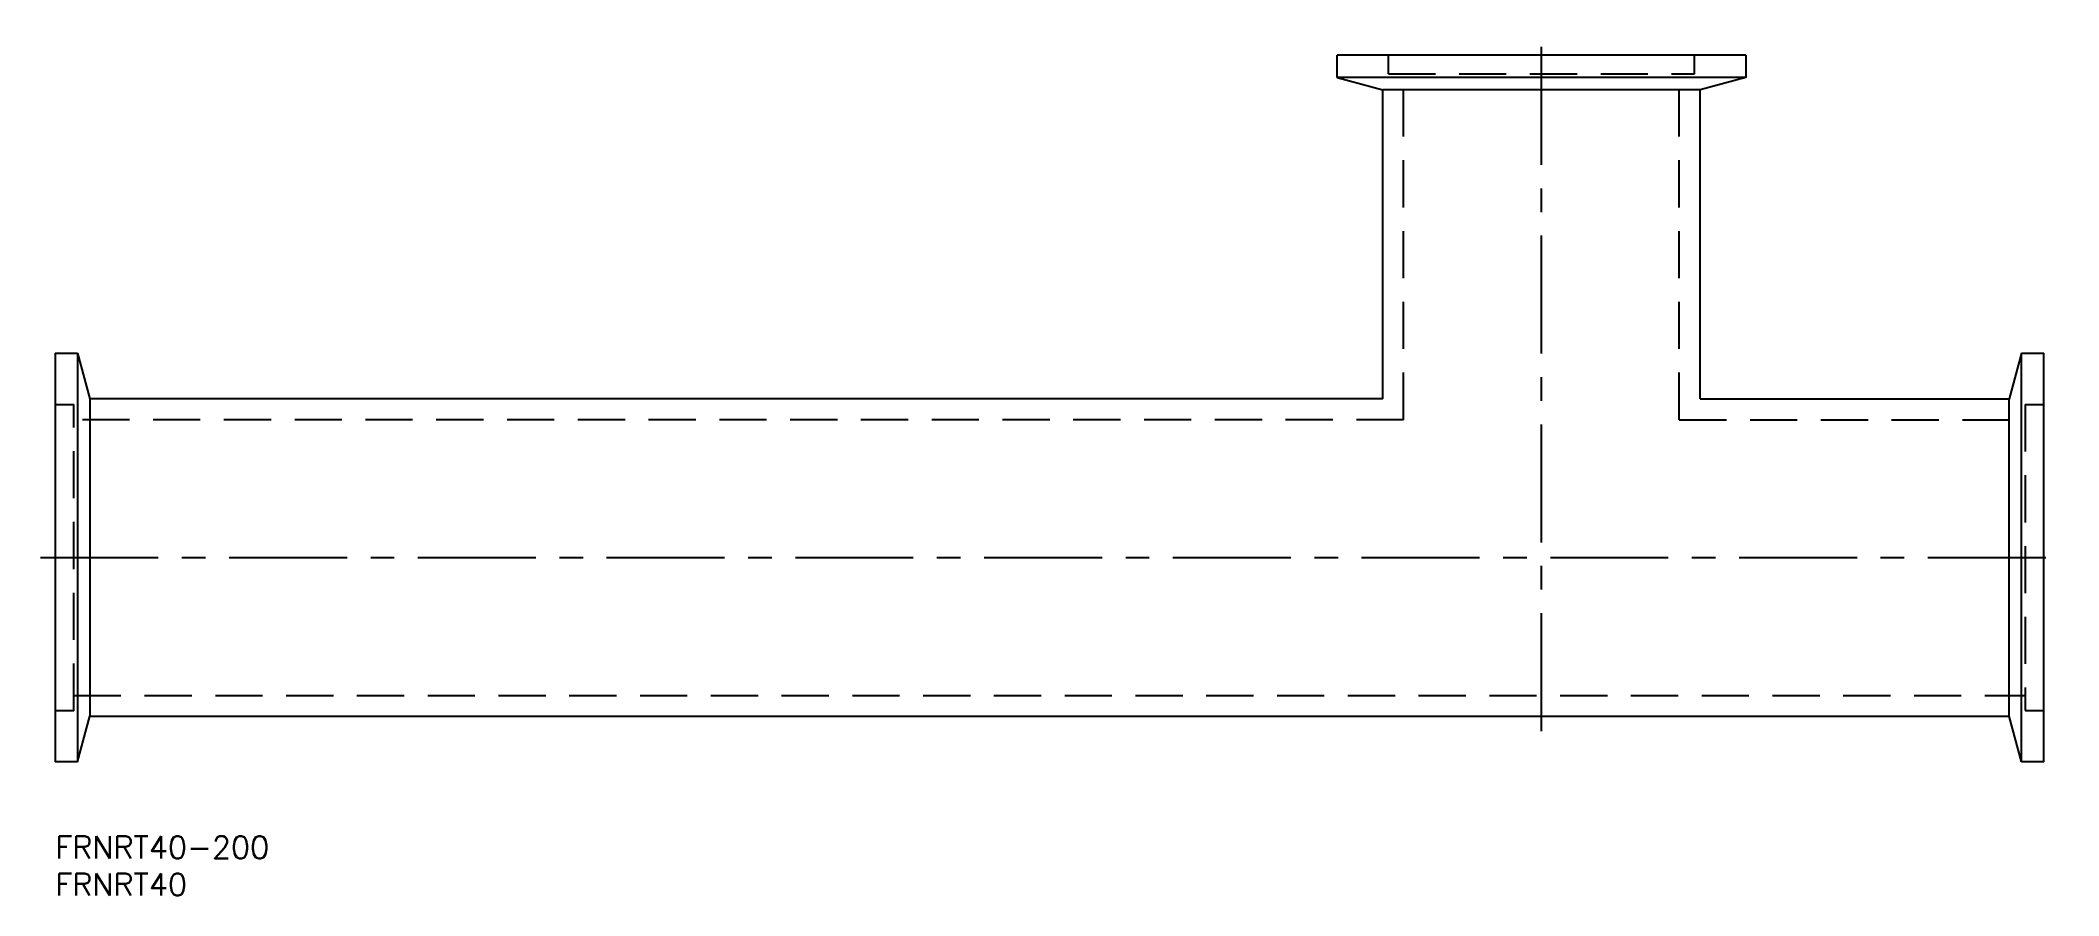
# Model space of a CAD drawing. Extents: x -2 to 270, y -8 to 107.
import ezdxf

# ---------------------------------------------------------------- set-up
doc = ezdxf.new("R2010")
doc.units = 0
doc.header["$LTSCALE"] = 0.5
doc.linetypes.add('CENTER', pattern=[50.8, 31.75, -6.35, 6.35, -6.35])
doc.linetypes.add('DASHED', pattern=[19.05, 12.7, -6.35])
for name, color, linetype in [('MSM_CENTER', 1, 'CENTER'), ('MSM_CONTINUOUS', 7, 'CONTINUOUS'), ('MSM_DASHED', 4, 'DASHED'), ('MSM_PART_NUMBER', 7, 'CONTINUOUS')]:
    doc.layers.add(name, color=color, linetype=linetype)
doc.styles.get("Standard").update_dxf_attribs({"font": 'txt.shx', "height": 3, "bigfont": 'bigfont.shx'})

# ---------------------------------------------------------------- blocks, each defined once
blk = doc.blocks.new('*U3')
at = {"layer": 'MSM_PART_NUMBER'}
blk.add_text('FRNRT40-200', height=3, dxfattribs=at).set_placement((0, -3))
blk = doc.blocks.new('*U4')
at = {"layer": 'MSM_PART_NUMBER'}
blk.add_text('FRNRT40', height=3, dxfattribs=at).set_placement((0, -8))

msp = doc.modelspace()

# ---------------------------------------------------------------- linework, layer by layer
at = {"layer": 'MSM_CENTER'}
for p, q in [((200, 14.14), (200, 107.09)), ((-2, 37.49), (269.6, 37.49))]:
    msp.add_line(p, q, dxfattribs=at)
at = {"layer": 'MSM_CONTINUOUS'}
for p, q in [((227.5, 105.09), (172.5, 105.09)), ((172.5, 102.09), (172.5, 105.09)), ((227.5, 105.09), (227.5, 102.09)), ((227.5, 102.09), (172.5, 102.09)), ((172.5, 102.09), (178.65, 100.45)), ((227.5, 102.09), (221.35, 100.45)), ((178.65, 58.84), (178.65, 100.45)), ((221.35, 100.45), (178.65, 100.45)), ((221.35, 58.84), (221.35, 100.45)), ((0, 64.99), (3, 64.99)), ((0, 64.99), (0, 10)), ((3, 64.99), (3, 9.99)), ((3, 64.99), (4.65, 58.84)), ((264.6, 65), (262.95, 58.85)), ((264.6, 10), (264.6, 65)), ((264.6, 65), (267.6, 65)), ((267.6, 10), (267.6, 65)), ((178.65, 58.84), (4.65, 58.84)), ((4.65, 58.84), (4.65, 16.14)), ((221.35, 58.84), (262.95, 58.84)), ((262.95, 16.15), (262.95, 58.85)), ((3, 9.99), (4.65, 16.14)), ((4.65, 16.14), (262.95, 16.14)), ((264.6, 10), (262.95, 16.15)), ((3, 9.99), (0, 10)), ((267.6, 10), (264.6, 10))]:
    msp.add_line(p, q, dxfattribs=at)
at = {"layer": 'MSM_DASHED'}
for p, q in [((179.4, 102.59), (179.4, 105.09)), ((220.6, 102.59), (220.6, 105.09)), ((179.4, 102.59), (220.6, 102.59)), ((181.45, 56.04), (181.45, 102.59)), ((218.55, 56.04), (218.55, 102.59)), ((0, 58.09), (2.5, 58.09)), ((2.5, 16.89), (2.5, 58.09)), ((265.1, 58.1), (267.6, 58.1)), ((265.1, 58.1), (265.1, 16.9)), ((181.45, 56.04), (2.5, 56.04)), ((218.55, 56.04), (265.1, 56.04)), ((2.5, 16.89), (0, 16.89)), ((2.5, 18.94), (265.1, 18.94)), ((265.1, 16.9), (267.6, 16.9))]:
    msp.add_line(p, q, dxfattribs=at)

# ---------------------------------------------------------------- block references
at = {"layer": 'MSM_CONTINUOUS'}
for name in ['*U3', '*U4']:
    msp.add_blockref(name, (0, 0), dxfattribs=at)

doc.saveas('drawing.dxf')
